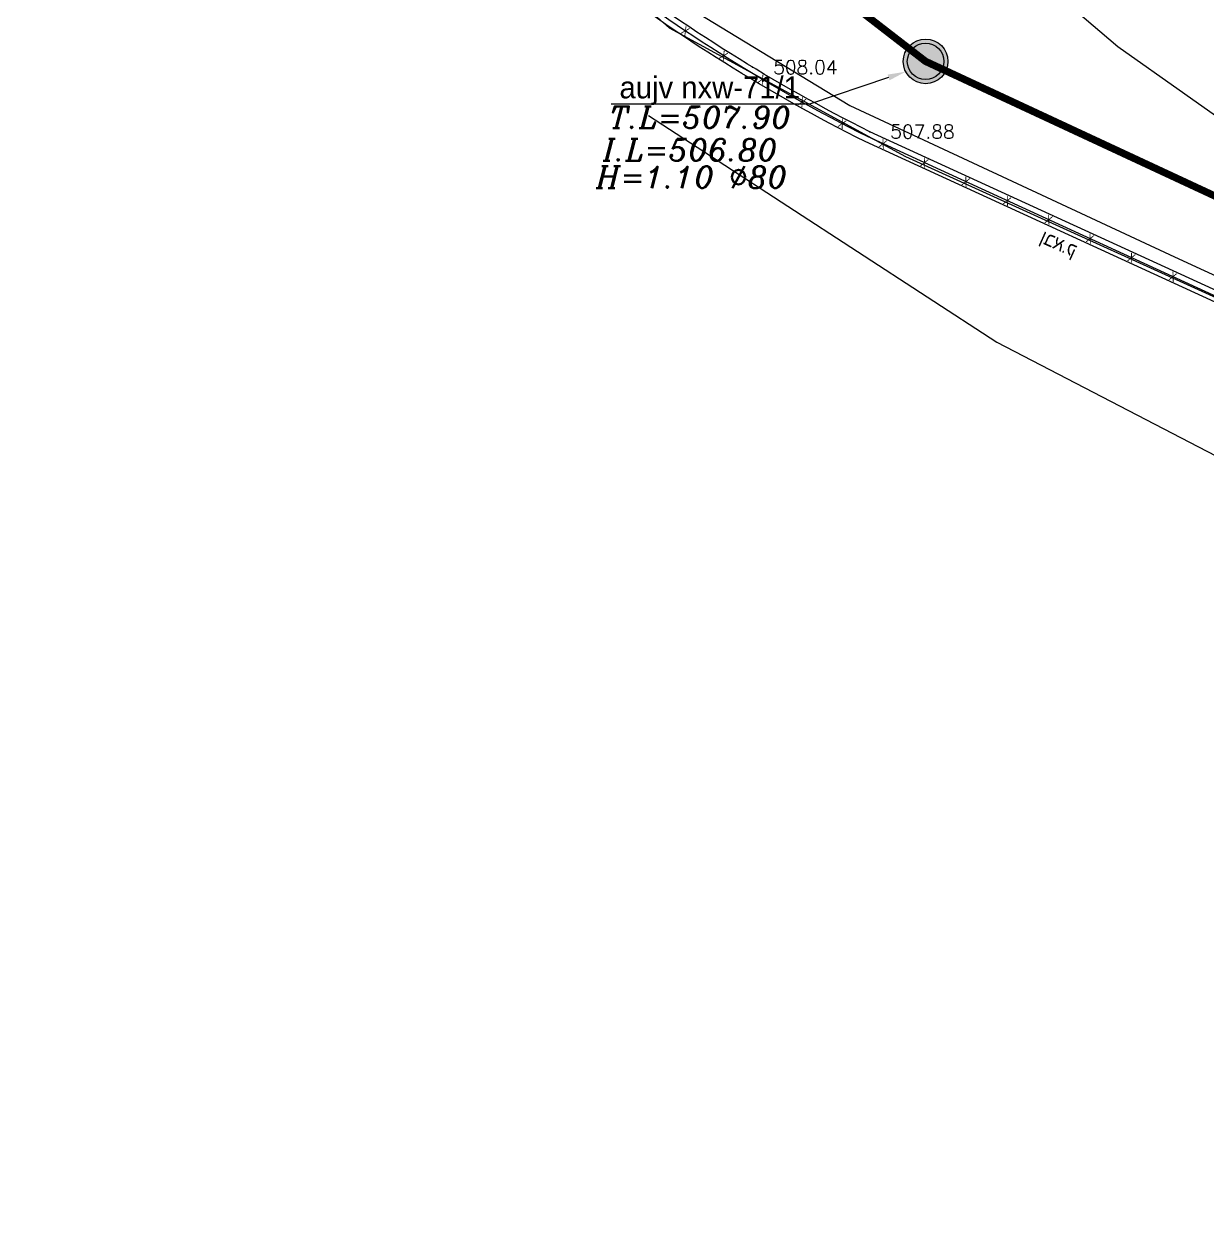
# Model space of a CAD drawing. Header units: metres. Extents: x 222509 to 223547, y 765290 to 766147.
# Drawn here: x 223023.48 to 223055.95, y 765786.2 to 765818.8 of the extents above; entities that cross this region are included whole.
import ezdxf
from ezdxf import colors
from ezdxf.entities.mleader import LeaderData, LeaderLine
from ezdxf.enums import TextEntityAlignment as Align
from ezdxf.math import Vec2, Vec3

# ---------------------------------------------------------------- set-up
doc = ezdxf.new("R2010")
doc.units = ezdxf.units.M
doc.linetypes.add('DASHED', pattern=[19.05, 12.7, -6.35])
for name, color, linetype in [('biuv metuhnan 200', 240, 'Continuous'), ('Biuv-Metuhnan', 240, 'Continuous'), ('GADER', 6, 'Continuous'), ('K', 8, 'Continuous'), ('Maim-Kayam-Betol', 140, 'reka-biyuv$0$Reka_new$0$X_LINE-DASH2'), ('PNT', 8, 'Continuous'), ('PNTELEV', 5, 'Continuous'), ('Sewage-man-names', 240, 'Continuous'), ('T', 8, 'Continuous')]:
    doc.layers.add(name, color=color, linetype=linetype)
for name, color, linetype, lineweight in [('M1510', 8, 'Continuous', 25), ('M2401', 8, 'DASHED', 25), ('M2601', 8, 'Continuous', 25), ('M2605', 8, 'Continuous', 25)]:
    doc.layers.add(name, color=color, linetype=linetype, lineweight=lineweight)
doc.styles.add('GLONASS', font='techno_n.shx', dxfattribs={"width": 0.86})
doc.styles.add('ITALIC', font='italic')
doc.styles.add('miryal', font='miryl')
doc.styles.add('PTXT', font='txt.shx')
doc.styles.add('reka-biyuv$0$Reka_new$0$STANDARD', font='HEB')
doc.styles.get("Standard").update_dxf_attribs({"font": 'arial.ttf'})
doc.linetypes.add('reka-biyuv$0$Reka_new$0$X_LINE-DASH2', pattern='A,0.5,-0.25,0.5,-0.0002,["X",reka-biyuv$0$Reka_new$0$STANDARD,S=0.3,R=0,X=0,Y=-0.14],-0.2', length=1.4502)

# ---------------------------------------------------------------- blocks, each defined once
blk = doc.blocks.new('shuha-01')
h = blk.add_hatch(color=255)
h.dxf.hatch_style = 1
h.paths.add_polyline_path([(0.411, 0, 1), (-0.411, 0, 1)])
at = {"layer": 'Biuv-Metuhnan'}
h = blk.add_hatch(color=256, dxfattribs=at)
h.paths.add_polyline_path([(0.411, 0, 1), (-0.411, 0, 1)], flags=17)
h.paths.add_polyline_path([(0.503, 0, 1), (-0.503, 0, 1)])
for radius in [0.503, 0.411]:
    blk.add_circle((0, 0), radius, dxfattribs=at)
blk = doc.blocks.new('G$C48AC2FB6')
at = {"layer": 'Maim-Kayam-Betol'}
blk.add_lwpolyline([(223057.172, 765815.562), (223053.495, 765818.162), (223051.149, 765820.169)], dxfattribs=at)
blk = doc.blocks.new('SRVPNO1')
at = {"layer": 'PNTELEV', "color": 8, "style": 'PTXT'}
blk.add_attdef('ELEV2', (1.5, -0.5), '', height=1, dxfattribs=at)
blk = doc.blocks.new('G$C9B10AD15')
at = {"layer": 'GADER'}
blk.add_lwpolyline([(223102.867, 765750.639), (223107.731, 765752.845, 0.222322), (223109.233, 765757.085), (223108.564, 765762.659), (223116.39, 765765.917), (223118.669, 765761.143, 0.428928), (223122.797, 765759.486, 0.133732), (223124.228, 765760.52), (223126.931, 765764.433, 0.128739), (223127.489, 765770.43), (223125.764, 765774.785, 0.214233), (223117.271, 765783.143), (223106.671, 765787.818), (223096.054, 765792.674), (223077.601, 765801.3), (223057.898, 765810.53), (223046.621, 765815.7, -0.047574), (223039.174, 765820.352, -0.19257), (223031.748, 765835.088), (223031.287, 765840.87), (223030.625, 765850.447), (223029.608, 765865.945), (223024.761, 765868.858), (223023.624, 765876.642)], format="xyb", dxfattribs=at)
at = {"layer": 'K'}
for points in [[(223102.917, 765750.497), (223107.818, 765752.72, 0.223751), (223109.382, 765757.101), (223108.726, 765762.564), (223116.316, 765765.724), (223118.532, 765761.083, 0.427989), (223122.855, 765759.347, 0.13377), (223124.348, 765760.43), (223127.065, 765764.364, 0.129488), (223127.634, 765770.47), (223125.904, 765774.84, 0.214145), (223117.327, 765783.282), (223106.732, 765787.955), (223096.117, 765792.81), (223077.665, 765801.436), (223057.961, 765810.666), (223046.686, 765815.835, -0.047532), (223039.269, 765820.468, -0.192502), (223031.897, 765835.1), (223031.437, 765840.881), (223030.775, 765850.457), (223029.753, 765866.033), (223024.899, 765868.95), (223023.772, 765876.664)], [(223102.841, 765750.792), (223107.643, 765752.97, 0.220831), (223109.084, 765757.069), (223108.401, 765762.754), (223116.464, 765766.111), (223118.807, 765761.203, 0.42995), (223122.74, 765759.624, 0.133701), (223124.108, 765760.61), (223126.796, 765764.503, 0.127976), (223127.343, 765770.389), (223125.625, 765774.73, 0.214322), (223117.214, 765783.004), (223106.609, 765787.681), (223095.991, 765792.538), (223077.538, 765801.164), (223057.835, 765810.394), (223046.556, 765815.564, -0.047616), (223039.078, 765820.236, -0.192637), (223031.598, 765835.075), (223031.138, 765840.859), (223030.476, 765850.437), (223029.464, 765865.857), (223024.623, 765868.766), (223023.475, 765876.621)]]:
    blk.add_lwpolyline(points, format="xyb", dxfattribs=at)
at = {"layer": 'PNT', "color": 252}
for p in [(223043.472, 765817.604, 508.04), (223046.686, 765815.835, 507.878)]:
    blk.add_point(p, dxfattribs=at)
ref = blk.add_blockref('SRVPNO1', (223043.472, 765817.604, 508.04), dxfattribs=dict(at, xscale=0.375, yscale=0.375, zscale=0.375))
ref.add_attrib('ELEV2', '508.04', (223044.035, 765817.417, 508.04), dxfattribs={"layer": 'PNTELEV', "color": 8, "height": 0.375, "style": 'PTXT'})
ref = blk.add_blockref('SRVPNO1', (223046.686, 765815.835, 507.878), dxfattribs=dict(at, xscale=0.375, yscale=0.375, zscale=0.375))
ref.add_attrib('ELEV2', '507.88', (223047.248, 765815.647, 507.878), dxfattribs={"layer": 'PNTELEV', "color": 8, "height": 0.375, "style": 'PTXT'})
at = {"layer": 'GADER', "style": 'GLONASS', "text_generation_flag": 2, "width": 0.86}
for rotation, p in [(326.3955, (223041.627, 765818.598)), (327.7618, (223042.677, 765817.918)), (329.5836, (223043.744, 765817.267)), (330.95, (223044.828, 765816.646)), (332.3163, (223045.929, 765816.053)), (335.371, (223047.051, 765815.503)), (335.371, (223048.187, 765814.982)), (335.371, (223049.323, 765814.461)), (335.371, (223050.46, 765813.94)), (335.371, (223051.596, 765813.419)), (335.371, (223052.732, 765812.898)), (335.371, (223053.868, 765812.377)), (335.371, (223055.005, 765811.856))]:
    blk.add_text('X', height=0.25, rotation=rotation, dxfattribs=at).set_placement(p, align=Align.MIDDLE_CENTER)
at = {"layer": 'T', "style": 'GLONASS', "text_generation_flag": 2, "width": 0.86}
blk.add_text('ק.אבן', height=0.375, rotation=335.8858, dxfattribs=at).set_placement((223052.27, 765812.386))
blk = doc.blocks.new('G$CFB36F9AD')
at = {"layer": 'M2601'}
blk.add_lwpolyline([(223102.867, 765750.639), (223107.731, 765752.845, 0.222322), (223109.233, 765757.085), (223108.564, 765762.659), (223116.39, 765765.917), (223118.669, 765761.143, 0.428928), (223122.797, 765759.486, 0.133732), (223124.228, 765760.52), (223126.931, 765764.433, 0.128739), (223127.489, 765770.43), (223125.764, 765774.785, 0.214233), (223117.271, 765783.143), (223106.671, 765787.818), (223096.054, 765792.674), (223077.601, 765801.3), (223057.898, 765810.53), (223046.621, 765815.7, -0.047574), (223039.174, 765820.352, -0.19257), (223031.748, 765835.088), (223031.287, 765840.87), (223030.625, 765850.447), (223029.608, 765865.945), (223024.761, 765868.858), (223023.624, 765876.642)], format="xyb", dxfattribs=at)
at = {"layer": 'M2605'}
for points in [[(223102.917, 765750.497), (223107.818, 765752.72, 0.223751), (223109.382, 765757.101), (223108.726, 765762.564), (223116.316, 765765.724), (223118.532, 765761.083, 0.427989), (223122.855, 765759.347, 0.13377), (223124.348, 765760.43), (223127.065, 765764.364, 0.129488), (223127.634, 765770.47), (223125.904, 765774.84, 0.214145), (223117.327, 765783.282), (223106.732, 765787.955), (223096.117, 765792.81), (223077.665, 765801.436), (223057.961, 765810.666), (223046.686, 765815.835, -0.047532), (223039.269, 765820.468, -0.192502), (223031.897, 765835.1), (223031.437, 765840.881), (223030.775, 765850.457), (223029.753, 765866.033), (223024.899, 765868.95), (223023.772, 765876.664)], [(223102.841, 765750.792), (223107.643, 765752.97, 0.220831), (223109.084, 765757.069), (223108.401, 765762.754), (223116.464, 765766.111), (223118.807, 765761.203, 0.42995), (223122.74, 765759.624, 0.133701), (223124.108, 765760.61), (223126.796, 765764.503, 0.127976), (223127.343, 765770.389), (223125.625, 765774.73, 0.214322), (223117.214, 765783.004), (223106.609, 765787.681), (223095.991, 765792.538), (223077.538, 765801.164), (223057.835, 765810.394), (223046.556, 765815.564, -0.047616), (223039.078, 765820.236, -0.192637), (223031.598, 765835.075), (223031.138, 765840.859), (223030.476, 765850.437), (223029.464, 765865.857), (223024.623, 765868.766), (223023.475, 765876.621)]]:
    blk.add_lwpolyline(points, format="xyb", dxfattribs=at)
at = {"layer": 'PNT'}
for p in [(223043.472, 765817.604, 508.04), (223046.686, 765815.835, 507.878)]:
    blk.add_point(p, dxfattribs=at)
ref = blk.add_blockref('SRVPNO1', (223043.472, 765817.604, 508.04), dxfattribs=dict(at, xscale=0.375, yscale=0.375, zscale=0.375))
ref.add_attrib('ELEV2', '508.04', (223044.035, 765817.417, 508.04), dxfattribs={"layer": 'PNTELEV', "color": 8, "height": 0.375, "style": 'PTXT'})
ref = blk.add_blockref('SRVPNO1', (223046.686, 765815.835, 507.878), dxfattribs=dict(at, xscale=0.375, yscale=0.375, zscale=0.375))
ref.add_attrib('ELEV2', '507.88', (223047.248, 765815.647, 507.878), dxfattribs={"layer": 'PNTELEV', "color": 8, "height": 0.375, "style": 'PTXT'})
at = {"layer": 'M2601', "style": 'GLONASS', "text_generation_flag": 2, "width": 0.86}
for rotation, p in [(326.3955, (223041.627, 765818.598)), (327.7618, (223042.677, 765817.918)), (329.5836, (223043.744, 765817.267)), (330.95, (223044.828, 765816.646)), (332.3163, (223045.929, 765816.053)), (335.371, (223047.051, 765815.503)), (335.371, (223048.187, 765814.982)), (335.371, (223049.323, 765814.461)), (335.371, (223050.46, 765813.94)), (335.371, (223051.596, 765813.419)), (335.371, (223052.732, 765812.898)), (335.371, (223053.868, 765812.377)), (335.371, (223055.005, 765811.856))]:
    blk.add_text('X', height=0.25, rotation=rotation, dxfattribs=at).set_placement(p, align=Align.MIDDLE_CENTER)
at = {"layer": 'M2605', "style": 'GLONASS', "text_generation_flag": 2, "width": 0.86}
blk.add_text('ק.אבן', height=0.375, rotation=335.8858, dxfattribs=at).set_placement((223052.27, 765812.386))
blk = doc.blocks.new('G$CEBE070F1')
at = {"layer": 'M1510'}
blk.add_polyline3d([(223040.62, 765816.28, 505.92), (223050.17, 765810.06, 505.42), (223056.9, 765806.57, 504.84), (223070.83, 765799.37, 503.65), (223084.56, 765792.26, 502.77), (223093.24, 765787, 502.86), (223100.52, 765783.09, 503.43), (223104.39, 765780.63, 503.81), (223107.44, 765778.08, 504.15), (223108.12, 765776.44, 504.16), (223108.58, 765775.35, 504.16), (223107.17, 765773, 504.18)], dxfattribs=at)
at = {"layer": 'M2401'}
blk.add_polyline3d([(223040.94, 765819.73, 508.9), (223046.14, 765816.55, 508.55), (223055.05, 765812.4, 508.06), (223079.14, 765801.25, 507.9), (223108.24, 765787.96, 508.72), (223110.85, 765788.59, 508.76), (223114.39, 765786.36, 508.83), (223115, 765785.89, 508.84), (223115.69, 765785.18, 508.84), (223116.46, 765784.25, 508.84), (223122.27, 765781.05, 508.86), (223125.58, 765777.51, 509), (223128.11, 765772.27, 509.41), (223128.54, 765768.43, 509.62), (223127.61, 765764.62, 509.85), (223125.69, 765761.38, 510.31), (223123.82, 765759.48, 510.49), (223122.38, 765758.84, 510.56), (223120.42, 765758.29, 510.52), (223118.29, 765758.32, 510.53)], dxfattribs=at)
at = {"layer": 'M2605'}
blk.add_polyline3d([(223030.67, 765847.52, 510.84), (223031.82, 765834.44, 509.76), (223033.48, 765828.24, 509.34), (223036.42, 765822.93, 509.07), (223041.18, 765818.68, 508.83), (223047.67, 765815.15, 508.43), (223059.02, 765810, 508.02), (223078.06, 765801.12, 507.94), (223097.84, 765792, 508.45), (223108.54, 765787.25, 508.75), (223116.92, 765783.31, 508.88), (223121.66, 765780.6, 508.89), (223124.63, 765776.83, 509.09), (223126.89, 765771.88, 509.44), (223127.43, 765768.19, 509.75), (223126.76, 765764.58, 510.07), (223124.74, 765761.65, 510.43), (223122.92, 765759.87, 510.59), (223121.27, 765759.36, 510.59), (223120.16, 765759.57, 510.6), (223119.2, 765760.52, 510.6), (223116.6, 765766.07, 510.6), (223108.73, 765762.85, 510.87), (223108.8, 765761.85, 510.86)], dxfattribs=at)
blk = doc.blocks.new('G$CDE37A9AE')
at = {"layer": 'biuv metuhnan 200'}
blk.add_lwpolyline([(223106.03, 765787.05, 0.2, 0.2, 0), (223107.425, 765790.158, 0.2, 0.2, 0), (223084.483, 765800.889, 0.2, 0.2, 0), (223048.217, 765817.764, 0.2, 0.2, 0), (223037.518, 765826.032, 0.2, 0.2, 0), (223033.914, 765839.765, 0.2, 0.2, 0), (223032.453, 765868.688, 0.2, 0.2, 0), (223030.849, 765897.18, 0.2, 0.2, 0), (223030.849, 765897.18, 0.2, 0.2, 0), (223030.849, 765897.18, 0.2, 0.2, 0), (223033.905, 765926.162, 0.2, 0.2, 0), (223059.708, 765933.144, 0.2, 0.2, 0), (223080.854, 765914.734, 0.2, 0.2, 0), (223096.759, 765902.355, 0.2, 0.2, 0), (223125.418, 765880.054, 0.2, 0.2, 0), (223138.543, 765869.981, 0.2, 0.2, 0), (223150.893, 765861.006, 0.2, 0.2, 0), (223163.22, 765851.088, 0.2, 0.2, 0), (223181.823, 765834.302, 0.2, 0.2, 0), (223199.904, 765817.6, 0.2, 0.2, 0), (223229.17, 765790.332, 0.2, 0.2, 0), (223256.284, 765764.886, 0.2, 0.2, 0)], format="xyseb", dxfattribs=at)
at = {"xscale": 1.217317252201134, "yscale": 1.217317252201134, "zscale": 1.217317252201134}
blk.add_blockref('shuha-01', (223048.217, 765817.764), dxfattribs=at)
at = {"layer": 'Biuv-Metuhnan', "extrusion": (0, 0, -1), "style": 'miryal', "text_generation_flag": 2}
blk.add_text('aujv nxw-71/1', height=0.6, dxfattribs=at).set_placement((-223042.295, 765817.049), align=Align.MIDDLE_CENTER)
at = {"layer": 'Sewage-man-names', "style": 'ITALIC'}
for s, p in [('T.L=507.90', (223039.536, 765815.928)), ('I.L=506.80', (223039.371, 765815.037)), ('H=1.10 %%c80', (223039.177, 765814.29))]:
    blk.add_text(s, height=0.6, dxfattribs=at).set_placement(p)
at = {"layer": 'Sewage-man-names'}
ml = blk.add_multileader_mtext('Standard', dxfattribs=at)
ml.set_content(' ', color=256)
ml.set_leader_properties()
ml.build(insert=Vec2(0, 0))
ml.multileader.update_dxf_attribs({"dogleg_length": 5.438, "arrow_head_size": 0.5})
ctx = ml.context
ctx.base_point, ctx.arrow_head_size, ctx.plane_origin = Vec3(223034.038, 765816.587), 0.5, Vec3(223045.698, 765815.84)
ctx.text_align_type = 2
notes = []
notes.append((ctx, [(0, (1, 1, 0), (223045.029, 765816.587), (-1, 0), 5.438, [(0, [(223047.674, 765817.482)], 0, [])])]))
ctx.mtext.insert, ctx.mtext.alignment, ctx.mtext.flow_direction = Vec3(223037.591, 765818.588), 3, 5
for ctx, leaders in notes:
    for number, flags, end, landing, length, lines in leaders:
        leader = LeaderData()
        leader.index, (leader.has_last_leader_line, leader.has_dogleg_vector, leader.attachment_direction) = number, flags
        leader.last_leader_point, leader.dogleg_vector, leader.dogleg_length = Vec3(end), Vec3(landing), length
        for number, points, colour, breaks in lines:
            line = LeaderLine()
            line.index, line.vertices, line.color, line.breaks = number, Vec3.list(points), colors.encode_raw_color(colour), breaks
            leader.lines.append(line)
        ctx.leaders.append(leader)

msp = doc.modelspace()

# ---------------------------------------------------------------- block references
for name in ['G$CEBE070F1', 'G$C48AC2FB6', 'G$CDE37A9AE', 'G$C9B10AD15', 'G$CFB36F9AD']:
    msp.add_blockref(name, (0, 0))

doc.saveas('drawing.dxf')
